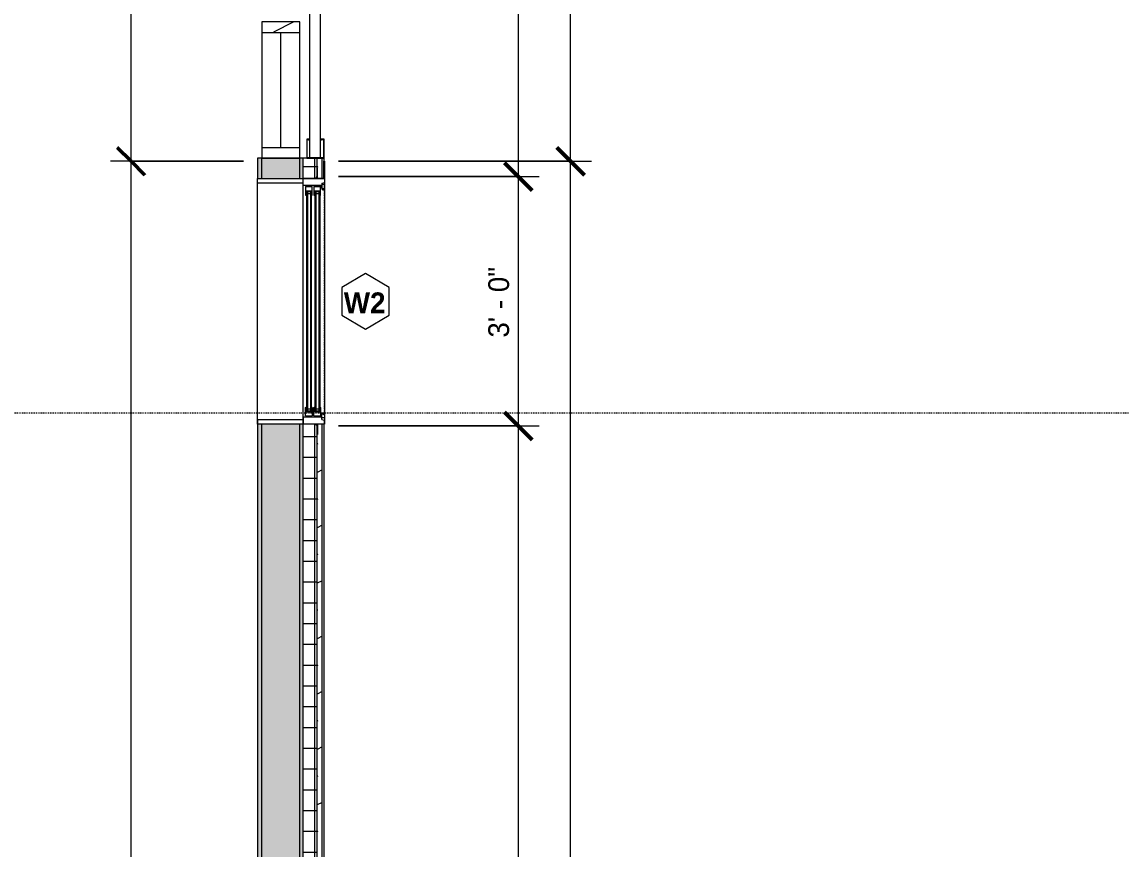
# Model space of a CAD drawing. Header units: inches. Extents: x -4058 to -1781, y 9814 to 12289.
# Drawn here: x -3444.3 to -3285.6, y 11007.4 to 11126.9 of the extents above; entities that cross this region are included whole.
import ezdxf

# ---------------------------------------------------------------- set-up
doc = ezdxf.new("R2010")
doc.units = ezdxf.units.IN
doc.header["$MEASUREMENT"] = 0
doc.linetypes.add('Aligning Line 1_8_', pattern=[0.25, 0.125, -0.125])
doc.linetypes.add('Dash', pattern=[0.25, 0.125, -0.125])
for name, color, linetype, lineweight in [('0-1', 7, 'Continuous', 5), ('0-2', 7, 'Continuous', 9), ('A-ANNO-DIMS', 211, 'Continuous', 9), ('A-ANNO-DIMS-32', 211, 'Continuous', 9), ('A-DETL-GENF-HDLN-1', 7, 'Dash', 9), ('A-DETL-GENF-HDLN-2', 1, 'Continuous', 18), ('A-GLAZ', 151, 'Continuous', 18), ('A-GLAZ-1', 7, 'Continuous', 9), ('A-GLAZ-CWMG-1', 7, 'Continuous', 9), ('A-GLAZ-CWMG-2', 9, 'Continuous', 9), ('A-GLAZ-CWMG-3', 253, 'Continuous', 9), ('A-GLAZ-IDEN', 152, 'Continuous', 9), ('A-WALL-1', 7, 'Continuous', 9), ('A-WALL-PATT-1', 9, 'Continuous', 9), ('G-ANNO-SYMB-1', 147, 'Aligning Line 1_8_', 9)]:
    doc.layers.add(name, color=color, linetype=linetype, lineweight=lineweight)
doc.styles.add('Century Gothic', font='ufonts.com_century-gothic.ttf', dxfattribs={"height": 3})
doc.styles.add('Century Gothic_B_1', font='GOTHICB.TTF', dxfattribs={"height": 3})
doc.dimstyles.new('THE_DIMENSION_STRING_3', dxfattribs={"dimscale": 12, "dimtxt": 3.132505, "dimasz": 0.333333, "dimexe": 0.25, "dimexo": 0.166667, "dimgap": 0.041667, "dimtad": 1, "dimdec": 4, "dimrnd": 0.0625, "dimzin": 3, "dimdsep": 46, "dimlunit": 4, "dimtxsty": 'Century Gothic', "dimblk1": 'OBLIQUE', "dimblk2": 'OBLIQUE', "dimsah": 1, "dimcen": 0.09, "dimdle": 0.25, "dimazin": 0, "dimtfac": 1, "dimtdec": 4, "dimtix": 1, "dimtmove": 0, "dimatfit": 3, "dimfxl": 1, "dimtvp": 1, "dimtfill": 1, "dimfrac": 2, "dimtolj": 1, "dimtzin": 0, "dimarcsym": 2})
doc.dimstyles.new('THE_DIMENSION_STRING_5', dxfattribs={"dimscale": 12, "dimtxt": 3.132505, "dimasz": 0.333333, "dimexe": 0.25, "dimexo": 0.166667, "dimgap": 0.041667, "dimtad": 1, "dimdec": 4, "dimrnd": 0.0625, "dimzin": 3, "dimdsep": 46, "dimlunit": 4, "dimtxsty": 'Century Gothic', "dimblk1": 'OBLIQUE', "dimblk2": 'OBLIQUE', "dimsah": 1, "dimcen": 0.09, "dimdle": 0.25, "dimazin": 0, "dimtfac": 1, "dimtdec": 4, "dimtix": 1, "dimtmove": 0, "dimatfit": 3, "dimfxl": 1, "dimtvp": 1, "dimtfill": 1, "dimfrac": 2, "dimtolj": 1, "dimtzin": 0, "dimarcsym": 2})

# ---------------------------------------------------------------- blocks, each defined once
blk = doc.blocks.new('Rectangular Mullion - Profile_Polycarbonate_right-3296776-UNIT PLANS - 2ND FLOOR')
at = {"layer": 'A-GLAZ-CWMG-1'}
for p, q in [((0, 1.29), (-2.75, 1.29)), ((-2.75, 1.29), (-2.75, 0.79)), ((-2.75, 0.79), (-2.5, 0.79)), ((-2.69, 0.85), (-2.69, 1.22)), ((-2.69, 1.22), (-0.06, 1.22)), ((-2.5, 0.85), (-2.69, 0.85)), ((-2.5, 0.79), (-2.5, 0.85)), ((-0.06, 1.22), (-0.06, -1.15)), ((0, -1.21), (0, 1.29)), ((-2.5, -0.79), (-2.75, -0.79)), ((-2.75, -0.79), (-2.75, -1.21)), ((-2.75, -1.21), (0, -1.21)), ((-2.69, -1.15), (-2.69, -0.85)), ((-2.69, -0.85), (-2.5, -0.85)), ((-0.06, -1.15), (-2.69, -1.15)), ((-2.5, -0.85), (-2.5, -0.79))]:
    blk.add_line(p, q, dxfattribs=at)
blk = doc.blocks.new('Rectangular Mullion - Stud - Vertical-3289777-UNIT PLANS - 2ND FLOOR')
at = {"layer": 'A-GLAZ-CWMG-2'}
h = blk.add_hatch(dxfattribs=at)
h.set_pattern_fill('FP_8', color=256, style=0, pattern_type=2)
h.set_pattern_definition([(53.13, (11099.177, -3410.124), (-18.56003944, -22.07996684), [4, -36]), (63.435, (11101.577, -3414.924), (1.599673, 11.2000187), [8.944, -8.944]), (71.565, (11105.577, -3414.924), (3.1999245, 17.6002859), [5.06, -20.239])])
h.paths.add_polyline_path([(0, 2.75), (0, -2.75), (-1.5, -2.75), (-1.5, 2.75)], flags=0)
at = {"layer": 'A-GLAZ-CWMG-1'}
for p, q in [((-1.5, 2.75), (0, 2.75)), ((-1.5, -2.75), (-1.5, 2.75)), ((0, 2.75), (0, -2.75)), ((0, -2.75), (-1.5, -2.75))]:
    blk.add_line(p, q, dxfattribs=at)
blk = doc.blocks.new('Rectangular Mullion - Stud - Base_Head-1769175-UNIT PLANS - 2ND FLOOR')
at = {"layer": 'A-GLAZ-CWMG-3'}
h = blk.add_hatch(dxfattribs=at)
h.set_pattern_fill('FP_15', color=256, style=0, pattern_type=2)
h.set_pattern_definition([(90, (-3406.924, 11117.019), (-8, 5e-16), [])])
h.paths.add_polyline_path([(-3404.17, 11108.68), (-3404.17, 11125.36), (-3409.67, 11125.36), (-3409.67, 11108.68)], flags=0)
at = {"layer": 'A-GLAZ-CWMG-1'}
for p, q in [((-3409.67, 11125.36), (-3409.67, 11108.68)), ((-3404.17, 11108.68), (-3404.17, 11125.36))]:
    blk.add_line(p, q, dxfattribs=at)
blk = doc.blocks.new('Rectangular Mullion - Stud - Vertical-V6-UNIT PLANS - 2ND FLOOR')
at = {"layer": 'A-GLAZ-CWMG-2'}
h = blk.add_hatch(dxfattribs=at)
h.set_pattern_fill('FP_19', color=256, style=0, pattern_type=2)
h.set_pattern_definition([(53.13, (11118.86, -3410.124), (-18.56003944, -22.07996684), [4, -36]), (63.435, (11121.26, -3414.924), (1.599673, 11.2000187), [8.944, -8.944]), (71.565, (11125.26, -3414.924), (3.1999245, 17.6002859), [5.06, -20.239])])
h.paths.add_polyline_path([(1.5, 2.75), (1.5, -2.75), (0, -2.75), (0, 2.75)], flags=0)
at = {"layer": 'A-GLAZ-CWMG-1'}
for p, q in [((0, 2.75), (1.5, 2.75)), ((0, -2.75), (0, 2.75)), ((1.5, 2.75), (1.5, -2.75)), ((1.5, -2.75), (0, -2.75))]:
    blk.add_line(p, q, dxfattribs=at)
blk = doc.blocks.new('Window-Double_Hung-Marvin-Essential - ESDH3066 - 2nd Floor-3357222-UNIT PLANS - 2ND FLOOR')
at = {"layer": 'A-DETL-GENF-HDLN-1'}
blk.add_line((16.1, -4.84), (-16.5, -4.84), dxfattribs=at)
at = {"layer": 'A-DETL-GENF-HDLN-2'}
for p, q in [((-17.13, 4.81), (-17.75, 4.81)), ((-17.13, -1.78), (-17.13, 4.81)), ((17.12, 4.81), (17.75, 4.81)), ((17.12, 4.81), (17.12, -1.78)), ((-16.72, -1.81), (-17.75, -1.81)), ((-17.75, -4.91), (-17.75, -1.81)), ((-16.72, -4.4), (-16.72, -1.81)), ((-16.56, -2.16), (-15.34, -2.16)), ((-16.56, -2.16), (-16.56, -3.09)), ((-15.34, -3.09), (-16.56, -3.09)), ((-15.28, -2.27), (-15.94, -2.27)), ((-15.94, -2.27), (-15.94, -2.99)), ((-15.94, -2.99), (-15.28, -2.99)), ((-15.84, -2.29), (-15.84, -2.98)), ((-15.54, -2.42), (-15.54, -2.85)), ((-15.34, -2.16), (-15.28, -2.22)), ((-15.34, -3.09), (-15.28, -3.03)), ((-15.28, -2.22), (-15.28, -2.27)), ((-15.28, -2.99), (-15.28, -3.03)), ((15.34, -2.16), (15.28, -2.22)), ((15.28, -2.22), (15.28, -2.27)), ((15.28, -2.27), (15.94, -2.27)), ((15.28, -2.99), (15.28, -3.03)), ((15.94, -2.99), (15.28, -2.99)), ((15.34, -3.09), (15.28, -3.03)), ((16.56, -2.16), (15.34, -2.16)), ((15.34, -3.09), (16.56, -3.09)), ((15.54, -2.42), (15.54, -2.85)), ((15.84, -2.29), (15.84, -2.98)), ((15.94, -2.27), (15.94, -2.99)), ((16.56, -2.16), (16.56, -3.09)), ((16.72, -4.4), (16.72, -1.81)), ((16.72, -1.81), (17.75, -1.81)), ((17.75, -4.91), (17.75, -1.81)), ((-19.25, -3.86), (-19.25, -3.81)), ((-19.25, -3.81), (-17.9, -3.81)), ((-17.75, -3.86), (-19.25, -3.86)), ((-17.9, -3.81), (-17.9, -3.7)), ((-17.9, -3.7), (-17.75, -3.7)), ((-17.08, -4.5), (-17.16, -4.91)), ((-17.08, -4.5), (-16.19, -4.5)), ((-16.85, -4.87), (-16.85, -4.5)), ((-16.38, -4.4), (-16.72, -4.4)), ((-16.56, -3.37), (-15.34, -3.37)), ((-16.56, -3.37), (-16.56, -4.31)), ((-15.34, -4.31), (-16.56, -4.31)), ((-16.38, -4.5), (-16.38, -4.4)), ((-16.18, -4.64), (-16.3, -4.64)), ((-16.3, -4.64), (-16.3, -4.87)), ((-16.19, -4.5), (-16.19, -4.59)), ((-16.19, -4.59), (-16.1, -4.59)), ((-16.18, -4.84), (-16.18, -4.64)), ((-16.1, -4.59), (-16.1, -4.84)), ((-15.28, -3.49), (-15.94, -3.49)), ((-15.94, -3.49), (-15.94, -4.21)), ((-15.94, -4.21), (-15.28, -4.21)), ((-15.84, -3.51), (-15.84, -4.2)), ((-15.54, -3.63), (-15.54, -4.07)), ((-15.34, -3.37), (-15.28, -3.44)), ((-15.34, -4.31), (-15.28, -4.25)), ((-15.28, -3.44), (-15.28, -3.49)), ((-15.28, -4.21), (-15.28, -4.25)), ((15.34, -3.37), (15.28, -3.44)), ((15.28, -3.44), (15.28, -3.49)), ((15.28, -3.49), (15.94, -3.49)), ((15.28, -4.21), (15.28, -4.25)), ((15.94, -4.21), (15.28, -4.21)), ((15.34, -4.31), (15.28, -4.25)), ((16.56, -3.37), (15.34, -3.37)), ((15.34, -4.31), (16.56, -4.31)), ((15.54, -3.63), (15.54, -4.07)), ((15.84, -3.51), (15.84, -4.2)), ((15.94, -3.49), (15.94, -4.21)), ((16.19, -4.59), (16.1, -4.59)), ((16.1, -4.59), (16.1, -4.84)), ((16.18, -4.84), (16.18, -4.64)), ((16.18, -4.64), (16.3, -4.64)), ((17.08, -4.5), (16.19, -4.5)), ((16.19, -4.5), (16.19, -4.59)), ((16.3, -4.64), (16.3, -4.87)), ((16.38, -4.5), (16.38, -4.4)), ((16.38, -4.4), (16.72, -4.4)), ((16.56, -3.37), (16.56, -4.31)), ((16.85, -4.87), (16.85, -4.5)), ((17.08, -4.5), (17.16, -4.91)), ((17.9, -3.7), (17.75, -3.7)), ((17.75, -3.86), (19.25, -3.86)), ((17.9, -3.81), (17.9, -3.7)), ((19.25, -3.81), (17.9, -3.81)), ((19.25, -3.86), (19.25, -3.81)), ((-17.75, -4.91), (-17.16, -4.91)), ((-16.3, -4.87), (-16.85, -4.87)), ((-16.18, -4.84), (-16.1, -4.84)), ((16.18, -4.84), (16.1, -4.84)), ((16.3, -4.87), (16.85, -4.87)), ((17.75, -4.91), (17.16, -4.91))]:
    blk.add_line(p, q, dxfattribs=at)
at = {"layer": 'A-GLAZ'}
for p, q in [((15.84, -2.29), (-15.84, -2.29)), ((15.84, -2.42), (-15.84, -2.42)), ((15.84, -2.85), (-15.84, -2.85)), ((15.84, -2.98), (-15.84, -2.98)), ((15.84, -3.51), (-15.84, -3.51)), ((15.84, -3.63), (-15.84, -3.63)), ((15.84, -4.07), (-15.84, -4.07)), ((15.84, -4.2), (-15.84, -4.2))]:
    blk.add_line(p, q, dxfattribs=at)
at = {"layer": 'A-GLAZ-1'}
for p, q in [((-17.75, 4.81), (17.75, 4.81)), ((-17.75, -1.78), (-17.75, 4.81)), ((17.75, 4.81), (17.75, -1.78)), ((-17.75, -1.81), (17.75, -1.81)), ((-17.75, -4.91), (-17.75, -1.81)), ((17.75, -1.81), (17.75, -4.91)), ((17.75, -4.91), (-17.75, -4.91)), ((17.75, -4.81), (20.21, -4.81)), ((20.21, -4.87), (17.75, -4.87)), ((20.21, -4.81), (20.21, -4.87))]:
    blk.add_line(p, q, dxfattribs=at)
blk = doc.blocks.new('CTR - 1st Phase - Shell_rvt-1-UNIT PLANS - 2ND FLOOR')
at = {"layer": 'A-WALL-PATT-1'}
h = blk.add_hatch(dxfattribs=at)
h.set_pattern_fill('FP_1', color=256, style=0, pattern_type=2)
h.set_pattern_definition([(0, (0, 0), (10.24, 2.56), [0.422, -7.258, 0.422, -7.258, -40.96]), (0, (0, 0), (10.24, 2.56), [-15.36, 0.422, -14.938, 0.422, -7.258, -17.92]), (0, (0, 0), (10.24, 2.56), [-38.4, 0.422, -4.698, 0.422, -12.378]), (120, (3.84, 1.28), (-7.33702503, 7.58810013), [0.422, -7.258, 0.422, -7.258, -40.96]), (120, (3.84, 1.28), (-7.33702503, 7.58810013), [-15.36, 0.422, -14.938, 0.422, -7.258, -17.92]), (120, (3.84, 1.28), (-7.33702503, 7.58810013), [-38.4, 0.422, -4.698, 0.422, -12.378]), (240, (5.12, 6.4), (-2.90297497, -10.14810013), [0.422, -7.258, 0.422, -7.258, -40.96]), (240, (5.12, 6.4), (-2.90297497, -10.14810013), [-15.36, 0.422, -14.938, 0.422, -7.258, -17.92]), (240, (5.12, 6.4), (-2.90297497, -10.14810013), [-38.4, 0.422, -4.698, 0.422, -12.378])])
h.paths.add_polyline_path([(-3410.3, 10842.51), (-3409.67, 10842.51), (-3409.67, 11068.78), (-3410.3, 11068.78), (-3410.3, 10856.45)], flags=0)
h.paths.add_polyline_path([(-3410.3, 11104.28), (-3409.67, 11104.28), (-3409.67, 11107.18), (-3410.3, 11107.18)], flags=0)
h = blk.add_hatch(dxfattribs=at)
h.set_pattern_fill('FP_5', color=256, style=0, pattern_type=2)
h.set_pattern_definition([(161.57, (0.16, 0.16), (-1.279773737, -0.000426766), [0, -9.107, 1.011, 0]), (18.43, (-0.16, 0.16), (-1.279773737, 0.000426766), [0, -9.107, 1.011, 0]), (108.43, (0.16, 0.16), (0.639452382, -3.199964008), [3.035, -7.083]), (71.57, (-0.16, 0.16), (0.639452382, 3.199964008), [3.035, -7.083])])
h.paths.add_polyline_path([(-3409.05, 10843.14), (-3404.17, 10843.14), (-3404.17, 11068.78), (-3409.67, 11068.78), (-3409.67, 10843.14)], flags=0)
h.paths.add_polyline_path([(-3404.17, 11104.28), (-3404.17, 11107.18), (-3409.67, 11107.18), (-3409.67, 11104.28)], flags=0)
h = blk.add_hatch(dxfattribs=at)
h.set_pattern_fill('FP_4', color=256, style=0, pattern_type=2)
h.set_pattern_definition([(0, (0, 0), (0, 1.599), []), (315, (0, 0), (1.59947554, 0), [2.262, -2.262]), (45, (0, 0), (1.59947554, 0), [2.262, -2.262])])
h.paths.add_polyline_path([(-3403.67, 10848.64), (-3403.67, 11068.78), (-3404.17, 11068.78), (-3404.17, 10848.64)], flags=0)
h.paths.add_polyline_path([(-3404.17, 11104.28), (-3403.67, 11104.28), (-3403.67, 11107.18), (-3404.17, 11107.18)], flags=0)
h = blk.add_hatch(dxfattribs=at)
h.set_pattern_fill('FP_3', color=256, style=0, pattern_type=2)
h.set_pattern_definition([(0, (0, 0), (0, 3), []), (90, (0, 0), (-3, 2e-16), [])])
h.paths.add_polyline_path([(-3401.67, 10849.14), (-3401.67, 11068.78), (-3403.67, 11068.78), (-3403.67, 10849.14)], flags=0)
h.paths.add_polyline_path([(-3403.67, 11104.28), (-3401.67, 11104.28), (-3401.67, 11107.18), (-3403.67, 11107.18)], flags=0)
h = blk.add_hatch(dxfattribs=at)
h.set_pattern_fill('FP_2', color=256, style=0, pattern_type=2)
h.set_pattern_definition([(216.87, (3.2, 8), (23.99997142, 16.00004287), [4, -36]), (206.565, (8, 5.6), (-7.9997639, -8.0001969), [8.944, -8.944]), (198.435, (8, 1.6), (-16.00016913, -8.00026054), [5.06, -20.239])])
h.paths.add_polyline_path([(-3400.92, 10849.89), (-3400.92, 11068.78), (-3401.67, 11068.78), (-3401.67, 10849.89)], flags=0)
h.paths.add_polyline_path([(-3400.92, 11104.28), (-3400.92, 11107.18), (-3401.67, 11107.18), (-3401.67, 11104.28)], flags=0)
at = {"layer": 'A-WALL-1'}
for p, q in [((-3402.75, 11247.13), (-3402.75, 11107.24)), ((-3401.17, 11107.24), (-3401.17, 11247.13)), ((-3410.3, 11107.18), (-3410.3, 11104.28)), ((-3400.67, 11107.18), (-3410.3, 11107.18)), ((-3409.67, 11104.28), (-3409.67, 11107.18)), ((-3404.17, 11104.28), (-3404.17, 11107.18)), ((-3403.67, 11104.28), (-3403.67, 11107.18)), ((-3402.75, 11107.24), (-3401.17, 11107.24)), ((-3401.67, 11104.28), (-3401.67, 11107.18)), ((-3400.92, 11104.28), (-3400.92, 11107.18)), ((-3400.67, 11106.74), (-3400.67, 11107.18)), ((-3403.7, 11104.28), (-3403.67, 11104.28)), ((-3410.3, 11068.78), (-3410.3, 10842.51)), ((-3409.67, 10843.14), (-3409.67, 11068.78)), ((-3404.17, 10848.64), (-3404.17, 11068.78)), ((-3403.67, 11068.78), (-3403.7, 11068.78)), ((-3403.67, 10849.14), (-3403.67, 11068.78)), ((-3401.67, 10849.89), (-3401.67, 11068.78)), ((-3400.92, 10850.64), (-3400.92, 11068.78)), ((-3400.67, 10850.89), (-3400.67, 11068.78))]:
    blk.add_line(p, q, dxfattribs=at)
at = {"layer": '0-2', "extrusion": (0, 0, -1), "rotation": 269.9999999999911}
for name, p in [('Rectangular Mullion - Stud - Vertical-V6-UNIT PLANS - 2ND FLOOR', (3406.92, 11126.86)), ('Rectangular Mullion - Stud - Vertical-3289777-UNIT PLANS - 2ND FLOOR', (3406.92, 11107.18))]:
    blk.add_blockref(name, p, dxfattribs=at)
at = {"layer": '0-2'}
blk.add_blockref('Rectangular Mullion - Stud - Base_Head-1769175-UNIT PLANS - 2ND FLOOR', (0, 0), dxfattribs=at)
for name, p, rotation in [('Rectangular Mullion - Profile_Polycarbonate_right-3296776-UNIT PLANS - 2ND FLOOR', (-3401.96, 11107.18), 270), ('Window-Double_Hung-Marvin-Essential - ESDH3066 - 2nd Floor-3357222-UNIT PLANS - 2ND FLOOR', (-3405.49, 11086.53), 89.99999999999993)]:
    blk.add_blockref(name, p, dxfattribs=dict(at, rotation=rotation))
blk = doc.blocks.new('CTR - 1st Phase - Common Walls_rvt-1-UNIT PLANS - 2ND FLOOR')
at = {"layer": 'G-ANNO-SYMB-1'}
blk.add_line((-1871.64, 11070.38), (-4009.53, 11070.38), dxfattribs=at)
blk = doc.blocks.new('DIMBLOCK616-UNIT PLANS - 2ND FLOOR')
at = {"layer": 'A-ANNO-DIMS-32', "lineweight": 50}
for p, q in [((-3372.61, 11250.14), (-3374.61, 11252.14)), ((-3372.61, 11250.14), (-3370.61, 11248.14)), ((-3372.61, 11104.53), (-3374.61, 11106.53)), ((-3372.61, 11104.53), (-3370.61, 11102.53))]:
    blk.add_line(p, q, dxfattribs=at)
at = {"layer": 'A-ANNO-DIMS-32'}
for p, q in [((-3372.61, 11253.14), (-3372.61, 11104.53)), ((-3371.78, 11250.14), (-3375.61, 11250.14)), ((-3372.61, 11250.14), (-3371.78, 11250.14)), ((-3398.58, 11104.53), (-3369.61, 11104.53)), ((-3372.61, 11104.53), (-3398.58, 11104.53))]:
    blk.add_line(p, q, dxfattribs=at)
at = {"layer": 'A-ANNO-DIMS-32', "color": 0, "insert": (-3376.95, 11167.09), "char_height": 3, "width": 24.5827, "attachment_point": 1, "rotation": 90, "line_spacing_factor": 0.984502, "style": 'Century Gothic', "bg_fill": 3, "box_fill_scale": 1.25, "bg_fill_color": 256, "bg_fill_true_color": 13158600, "bg_fill_transparency": 0}
blk.add_mtext('12\' - 1 5/8"', dxfattribs=at)
blk = doc.blocks.new('_Oblique')
at = {"color": 0, "linetype": 'ByBlock', "lineweight": -2}
blk.add_line((-0.5, -0.5), (0.5, 0.5), dxfattribs=at)
blk = doc.blocks.new('DIMBLOCK617-UNIT PLANS - 2ND FLOOR')
at = {"layer": 'A-ANNO-DIMS-32', "lineweight": 50}
for p, q in [((-3372.61, 11104.53), (-3374.61, 11106.53)), ((-3372.61, 11104.53), (-3370.61, 11102.53)), ((-3372.61, 11068.53), (-3374.61, 11070.53)), ((-3372.61, 11068.53), (-3370.61, 11066.53))]:
    blk.add_line(p, q, dxfattribs=at)
at = {"layer": 'A-ANNO-DIMS-32'}
for p, q in [((-3398.58, 11104.53), (-3369.61, 11104.53)), ((-3372.61, 11104.53), (-3398.58, 11104.53)), ((-3372.61, 11104.53), (-3372.61, 11068.53)), ((-3398.58, 11068.53), (-3369.61, 11068.53)), ((-3372.61, 11068.53), (-3398.58, 11068.53))]:
    blk.add_line(p, q, dxfattribs=at)
at = {"layer": 'A-ANNO-DIMS-32', "color": 0, "insert": (-3376.95, 11081.28), "char_height": 3, "width": 12.5897, "attachment_point": 1, "rotation": 90, "line_spacing_factor": 0.984502, "style": 'Century Gothic', "bg_fill": 3, "box_fill_scale": 1.25, "bg_fill_color": 256, "bg_fill_true_color": 13158600, "bg_fill_transparency": 0}
blk.add_mtext('3\' - 0"', dxfattribs=at)
blk = doc.blocks.new('DIMBLOCK618-UNIT PLANS - 2ND FLOOR')
at = {"layer": 'A-ANNO-DIMS-32', "lineweight": 50}
for p, q in [((-3372.61, 11068.53), (-3374.61, 11070.53)), ((-3372.61, 11068.53), (-3370.61, 11066.53)), ((-3372.61, 10848.64), (-3374.61, 10850.64)), ((-3372.61, 10848.64), (-3370.61, 10846.64))]:
    blk.add_line(p, q, dxfattribs=at)
at = {"layer": 'A-ANNO-DIMS-32'}
for p, q in [((-3398.58, 11068.53), (-3369.61, 11068.53)), ((-3372.61, 11068.53), (-3398.58, 11068.53)), ((-3372.61, 11068.53), (-3372.61, 10845.64)), ((-3371.78, 10848.64), (-3375.61, 10848.64)), ((-3372.61, 10848.64), (-3371.78, 10848.64))]:
    blk.add_line(p, q, dxfattribs=at)
at = {"layer": 'A-ANNO-DIMS-32', "color": 0, "insert": (-3376.95, 10948.34), "char_height": 3, "width": 24.5827, "attachment_point": 1, "rotation": 90, "line_spacing_factor": 0.984502, "style": 'Century Gothic', "bg_fill": 3, "box_fill_scale": 1.25, "bg_fill_color": 256, "bg_fill_true_color": 13158600, "bg_fill_transparency": 0}
blk.add_mtext('18\' - 3 7/8"', dxfattribs=at)
blk = doc.blocks.new('DIMBLOCK1118-UNIT PLANS - 2ND FLOOR')
at = {"layer": 'A-ANNO-DIMS-32', "lineweight": 50}
for p, q in [((-3428.53, 11106.74), (-3430.53, 11108.74)), ((-3428.53, 11106.74), (-3426.53, 11104.74)), ((-3428.53, 10848.64), (-3430.53, 10850.64)), ((-3428.53, 10848.64), (-3426.53, 10846.64))]:
    blk.add_line(p, q, dxfattribs=at)
at = {"layer": 'A-ANNO-DIMS-32'}
for p, q in [((-3412.3, 11106.74), (-3431.53, 11106.74)), ((-3428.53, 10848.64), (-3428.53, 11106.74)), ((-3428.53, 11106.74), (-3412.3, 11106.74)), ((-3408.99, 10848.64), (-3431.53, 10848.64)), ((-3428.53, 10848.64), (-3408.99, 10848.64))]:
    blk.add_line(p, q, dxfattribs=at)
at = {"layer": 'A-ANNO-DIMS-32', "color": 0, "insert": (-3432.88, 10967.45), "char_height": 3, "width": 24.5827, "attachment_point": 1, "rotation": 90, "line_spacing_factor": 0.984502, "style": 'Century Gothic', "bg_fill": 3, "box_fill_scale": 1.25, "bg_fill_color": 256, "bg_fill_true_color": 13158600, "bg_fill_transparency": 0}
blk.add_mtext('21\' - 6 1/8"', dxfattribs=at)
blk = doc.blocks.new('DIMBLOCK1119-UNIT PLANS - 2ND FLOOR')
at = {"layer": 'A-ANNO-DIMS-32', "lineweight": 50}
for p, q in [((-3428.53, 11250.14), (-3430.53, 11252.14)), ((-3428.53, 11250.14), (-3426.53, 11248.14)), ((-3428.53, 11106.74), (-3430.53, 11108.74)), ((-3428.53, 11106.74), (-3426.53, 11104.74))]:
    blk.add_line(p, q, dxfattribs=at)
at = {"layer": 'A-ANNO-DIMS-32'}
for p, q in [((-3408.99, 11250.14), (-3431.53, 11250.14)), ((-3428.53, 11106.74), (-3428.53, 11250.14)), ((-3428.53, 11250.14), (-3408.99, 11250.14)), ((-3412.3, 11106.74), (-3431.53, 11106.74)), ((-3428.53, 11106.74), (-3412.3, 11106.74))]:
    blk.add_line(p, q, dxfattribs=at)
at = {"layer": 'A-ANNO-DIMS-32', "color": 0, "insert": (-3432.88, 11167.03), "char_height": 3, "width": 27.387, "attachment_point": 1, "rotation": 90, "line_spacing_factor": 0.984502, "style": 'Century Gothic', "bg_fill": 3, "box_fill_scale": 1.25, "bg_fill_color": 256, "bg_fill_true_color": 13158600, "bg_fill_transparency": 0}
blk.add_mtext('11\' - 11 3/8"', dxfattribs=at)
blk = doc.blocks.new('DIMBLOCK1319-UNIT PLANS - 2ND FLOOR')
at = {"layer": 'A-ANNO-DIMS-32', "lineweight": 50}
for p, q in [((-3365.06, 11106.74), (-3367.06, 11108.74)), ((-3365.06, 11106.74), (-3363.06, 11104.74)), ((-3365.06, 10848.64), (-3367.06, 10850.64)), ((-3365.06, 10848.64), (-3363.06, 10846.64))]:
    blk.add_line(p, q, dxfattribs=at)
at = {"layer": 'A-ANNO-DIMS-32'}
for p, q in [((-3398.58, 11106.74), (-3362.06, 11106.74)), ((-3365.06, 11106.74), (-3398.58, 11106.74)), ((-3365.06, 10848.64), (-3365.06, 11106.74)), ((-3365.89, 10848.64), (-3362.06, 10848.64)), ((-3365.06, 10848.64), (-3365.89, 10848.64))]:
    blk.add_line(p, q, dxfattribs=at)
at = {"layer": 'A-ANNO-DIMS-32', "color": 0, "insert": (-3369.41, 10967.45), "char_height": 3, "width": 24.5827, "attachment_point": 1, "rotation": 90, "line_spacing_factor": 0.984502, "style": 'Century Gothic', "bg_fill": 3, "box_fill_scale": 1.25, "bg_fill_color": 256, "bg_fill_true_color": 13158600, "bg_fill_transparency": 0}
blk.add_mtext('21\' - 6 1/8"', dxfattribs=at)
blk = doc.blocks.new('DIMBLOCK1320-UNIT PLANS - 2ND FLOOR')
at = {"layer": 'A-ANNO-DIMS-32', "lineweight": 50}
for p, q in [((-3365.06, 11250.14), (-3367.06, 11252.14)), ((-3365.06, 11250.14), (-3363.06, 11248.14)), ((-3365.06, 11106.74), (-3367.06, 11108.74)), ((-3365.06, 11106.74), (-3363.06, 11104.74))]:
    blk.add_line(p, q, dxfattribs=at)
at = {"layer": 'A-ANNO-DIMS-32'}
for p, q in [((-3365.89, 11250.14), (-3362.06, 11250.14)), ((-3365.06, 11250.14), (-3365.89, 11250.14)), ((-3365.06, 11106.74), (-3365.06, 11250.14)), ((-3398.58, 11106.74), (-3362.06, 11106.74)), ((-3365.06, 11106.74), (-3398.58, 11106.74))]:
    blk.add_line(p, q, dxfattribs=at)
at = {"layer": 'A-ANNO-DIMS-32', "color": 0, "insert": (-3369.41, 11167.03), "char_height": 3, "width": 27.387, "attachment_point": 1, "rotation": 90, "line_spacing_factor": 0.984502, "style": 'Century Gothic', "bg_fill": 3, "box_fill_scale": 1.25, "bg_fill_color": 256, "bg_fill_true_color": 13158600, "bg_fill_transparency": 0}
blk.add_mtext('11\' - 11 3/8"', dxfattribs=at)
blk = doc.blocks.new('Window Tag - ONE-4156801-UNIT PLANS - 2ND FLOOR')
at = {"layer": 'A-GLAZ-IDEN'}
for p, q in [((0, 0.125), (-0.1071, 0.0619)), ((0.107, 0.062), (0, 0.125)), ((-0.1071, 0.0619), (-0.1071, -0.0619)), ((0.107, -0.0624), (0.107, 0.062)), ((-0.1071, -0.0619), (0, -0.125)), ((0, -0.125), (0.107, -0.0624))]:
    blk.add_line(p, q, dxfattribs=at)

msp = doc.modelspace()

# ---------------------------------------------------------------- block references
at = {"layer": '0-1'}
for name in ['CTR - 1st Phase - Shell_rvt-1-UNIT PLANS - 2ND FLOOR', 'CTR - 1st Phase - Common Walls_rvt-1-UNIT PLANS - 2ND FLOOR']:
    msp.add_blockref(name, (0, 0), dxfattribs=at)

# ---------------------------------------------------------------- next in the draw order: dimensions: what is measured, and where the dimension line sits
at = {"layer": 'A-ANNO-DIMS'}
for base, p1, p2, dimstyle, override, picture, middle in [((-3372.60792, 11104.5269), (-3369.7795, 11250.1394), (-3400.57945, 11104.5269), 'THE_DIMENSION_STRING_3', {"dimpost": '<>', "dimfxl": 148.834261}, 'DIMBLOCK616-UNIT PLANS - 2ND FLOOR', (-3374.8496, 11177.33315)), ((-3428.53451, 11106.73783), (-3406.98624, 10848.6394), (-3410.29874, 11106.73783), 'THE_DIMENSION_STRING_5', {"dimpost": '<>', "dimfxl": 258.119693}, 'DIMBLOCK1118-UNIT PLANS - 2ND FLOOR', (-3430.77618, 10977.68861))]:
    dim = msp.add_linear_dim(base=base, p1=p1, p2=p2, angle=90, dimstyle=dimstyle, override=override, dxfattribs=at)
    dim.commit()
    dim.dimension.update_dxf_attribs({"geometry": picture, "text_midpoint": middle})

# ---------------------------------------------------------------- next in the draw order: dimensions: what is measured, and where the dimension line sits
for base, p1, p2, dimstyle, override, picture, middle in [((-3428.53451, 11250.1394), (-3410.29874, 11106.73783), (-3406.98624, 11250.1394), 'THE_DIMENSION_STRING_5', {"dimpost": '<>', "dimfxl": 143.439816}, 'DIMBLOCK1119-UNIT PLANS - 2ND FLOOR', (-3430.77618, 11178.43861)), ((-3372.60792, 11068.5269), (-3400.57945, 11104.5269), (-3400.57945, 11068.5269), 'THE_DIMENSION_STRING_3', {"dimpost": '<>', "dimfxl": 36}, 'DIMBLOCK617-UNIT PLANS - 2ND FLOOR', (-3374.68338, 11086.5269))]:
    dim = msp.add_linear_dim(base=base, p1=p1, p2=p2, angle=90, dimstyle=dimstyle, override=override, dxfattribs=at)
    dim.commit()
    dim.dimension.update_dxf_attribs({"geometry": picture, "text_midpoint": middle})

# ---------------------------------------------------------------- next in the draw order: dimensions: what is measured, and where the dimension line sits
dim = msp.add_linear_dim(base=(-3372.60792, 10848.6394), p1=(-3400.57945, 11068.5269), p2=(-3369.7795, 10848.6394), angle=90, dimstyle='THE_DIMENSION_STRING_3', override={"dimpost": '<>', "dimfxl": 222.034119}, dxfattribs=at)
dim.commit()
dim.dimension.update_dxf_attribs({"geometry": 'DIMBLOCK618-UNIT PLANS - 2ND FLOOR', "text_midpoint": (-3374.8496, 10958.58315)})

# ---------------------------------------------------------------- next in the draw order: dimensions: what is measured, and where the dimension line sits
dim = msp.add_linear_dim(base=(-3365.06271, 11106.73783), p1=(-3367.89113, 10848.6394), p2=(-3400.57945, 11106.73783), angle=90, dimstyle='THE_DIMENSION_STRING_5', override={"dimpost": '<>', "dimfxl": 260.1602}, dxfattribs=at)
dim.commit()
dim.dimension.update_dxf_attribs({"geometry": 'DIMBLOCK1319-UNIT PLANS - 2ND FLOOR', "text_midpoint": (-3367.30438, 10977.68861)})

# ---------------------------------------------------------------- next in the draw order: block references
at = {"layer": 'A-GLAZ-IDEN', "xscale": 31.99999999999999, "yscale": 31.99999999999999, "zscale": 31.99999999999999}
msp.add_blockref('Window Tag - ONE-4156801-UNIT PLANS - 2ND FLOOR', (-3394.67374, 11086.5269), dxfattribs=at)

# ---------------------------------------------------------------- next in the draw order: texts
at = {"layer": 'A-GLAZ-IDEN', "insert": (-3397.81048, 11087.81064), "char_height": 3, "width": 7.575, "attachment_point": 1, "style": 'Century Gothic_B_1'}
msp.add_mtext('W2', dxfattribs=at)

# ---------------------------------------------------------------- next in the draw order: dimensions: what is measured, and where the dimension line sits
at = {"layer": 'A-ANNO-DIMS'}
dim = msp.add_linear_dim(base=(-3365.06271, 11250.1394), p1=(-3400.57945, 11106.73783), p2=(-3367.89113, 11250.1394), angle=90, dimstyle='THE_DIMENSION_STRING_5', override={"dimpost": '<>', "dimfxl": 147.080027}, dxfattribs=at)
dim.commit()
dim.dimension.update_dxf_attribs({"geometry": 'DIMBLOCK1320-UNIT PLANS - 2ND FLOOR', "text_midpoint": (-3367.30438, 11178.43861)})

doc.saveas('drawing.dxf')
